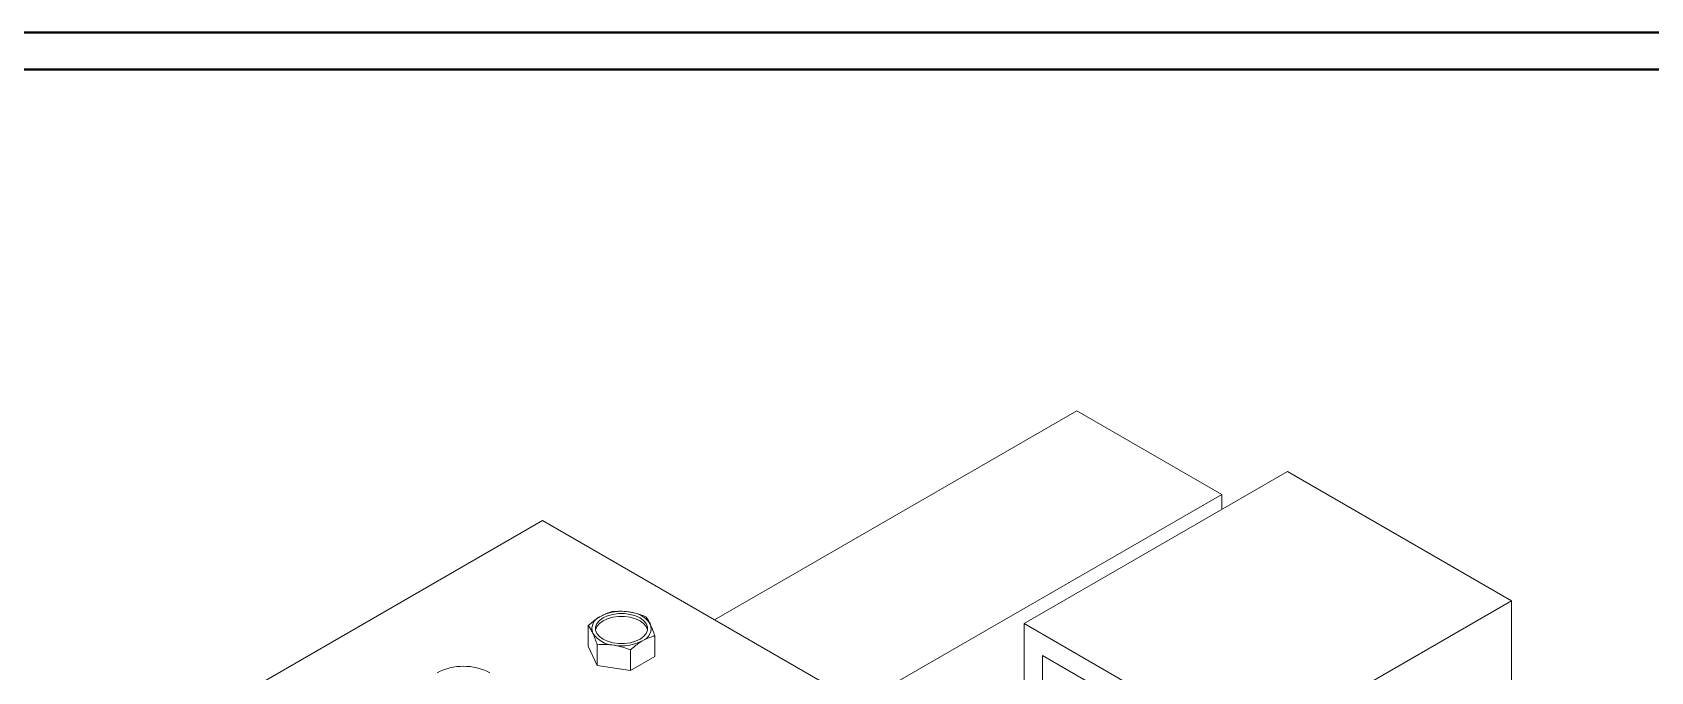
# Model space of a CAD drawing. Header units: millimetres. Extents: x 0 to 119, y 0 to 84.
# Drawn here: x 25.38 to 68.81, y 66.96 to 84.12 of the extents above; entities that cross this region are included whole.
import ezdxf

# ---------------------------------------------------------------- set-up
doc = ezdxf.new("R2010")
doc.units = ezdxf.units.MM

msp = doc.modelspace()

# ---------------------------------------------------------------- linework, layer by layer
at = {"color": 7, "linetype": 'Continuous', "lineweight": 40}
for p, q in [((0.008, 84.121), (118.908, 84.121)), ((2.508, 83.121), (117.908, 83.121))]:
    msp.add_line(p, q, dxfattribs=at)
at = {"color": 7, "linetype": 'Continuous', "lineweight": 15}
for p, q in [((53.414, 73.967), (43.689, 68.354)), ((57.303, 71.722), (53.414, 73.967)), ((59.071, 72.334), (51.999, 68.252)), ((65.081, 68.865), (59.071, 72.334)), ((47.561, 66.098), (57.303, 71.722)), ((57.303, 71.722), (57.303, 71.314)), ((39.075, 71.017), (25.64, 63.261)), ((47.561, 66.119), (39.075, 71.017)), ((58.01, 64.783), (65.081, 68.865)), ((65.081, 68.865), (65.081, 60.291)), ((40.304, 67.645), (40.304, 68.199)), ((51.999, 68.252), (51.999, 59.679)), ((51.999, 68.252), (58.01, 64.783)), ((42.089, 67.369), (42.089, 67.923)), ((40.304, 67.645), (40.543, 67.13)), ((40.543, 67.13), (40.543, 67.684)), ((41.436, 66.992), (41.436, 67.546)), ((41.436, 66.992), (42.089, 67.369)), ((57.515, 64.497), (52.494, 67.395)), ((52.494, 67.395), (52.494, 59.964)), ((40.543, 67.13), (41.436, 66.992))]:
    msp.add_line(p, q, dxfattribs=at)
at = {"color": 7, "linetype": 'Continuous', "lineweight": 15, "flags": 128}
for points in [[(40.5, 68.081), (40.501, 68.088), (40.536, 68.176), (40.604, 68.258), (40.702, 68.328), (40.824, 68.385), (40.965, 68.424), (41.118, 68.444), (41.275, 68.444), (41.428, 68.424), (41.569, 68.385), (41.692, 68.328), (41.789, 68.258), (41.857, 68.176), (41.892, 68.088), (41.893, 68.081)], [(41.692, 67.833), (41.569, 67.777), (41.428, 67.738), (41.275, 67.718), (41.118, 67.718), (40.965, 67.738), (40.824, 67.777), (40.702, 67.833), (40.604, 67.904), (40.536, 67.986), (40.501, 68.074), (40.501, 68.164), (40.536, 68.253), (40.604, 68.334), (40.702, 68.405), (40.824, 68.461), (40.965, 68.501), (41.118, 68.521), (41.275, 68.521), (41.428, 68.501), (41.569, 68.461), (41.692, 68.405), (41.789, 68.334), (41.857, 68.253), (41.892, 68.164), (41.892, 68.074), (41.857, 67.986), (41.789, 67.904), (41.692, 67.833)]]:
    msp.add_lwpolyline(points, dxfattribs=at)
at = {"color": 7, "linetype": 'Continuous', "lineweight": 15}
for centre, radius, start, end in [((40.755, 68.117), 0.352, 110.7427, 199.4605), ((41.195, 67.355), 1.228, 80.2288, 117.3572), ((41.36, 67.836), 0.73, 33.4386, 86.5667), ((41.638, 68.122), 0.352, 290.7417, 19.4612), ((41.033, 68.402), 0.73, 213.4395, 266.5659), ((41.198, 68.883), 1.228, 260.2291, 297.357), ((36.954, 65.571), 1.537, 62.6095, 117.3905)]:
    msp.add_arc(centre, radius, start, end, dxfattribs=at)
for points, knots in [([(40.631, 68.446), (40.601, 68.428), (40.491, 68.361), (40.383, 68.267), (40.304, 68.199)], [0, 0, 0, 0, 0.26863, 1, 1, 1, 1]), ([(40.304, 68.199), (40.324, 68.173), (40.363, 68.122), (40.403, 68.041), (40.424, 68)], [0, 0, 0, 0, 0.4954594, 1, 1, 1, 1]), ([(40.957, 68.576), (40.93, 68.569), (40.824, 68.542), (40.713, 68.487), (40.631, 68.446)], [0, 0, 0, 0, 0.257548, 1, 1, 1, 1]), ([(41.404, 68.565), (41.393, 68.567), (41.313, 68.579), (41.162, 68.589), (41.026, 68.58), (40.957, 68.576)], [0, 0, 0, 0, 0.0700857, 0.5307809, 1, 1, 1, 1]), ([(41.85, 68.438), (41.777, 68.465), (41.631, 68.521), (41.48, 68.55), (41.404, 68.565)], [0, 0, 0, 0, 0.495458, 1, 1, 1, 1]), ([(41.969, 68.239), (41.966, 68.245), (41.945, 68.29), (41.905, 68.365), (41.868, 68.413), (41.85, 68.438)], [0, 0, 0, 0, 0.070089, 0.530782, 1, 1, 1, 1]), ([(42.089, 67.923), (42.069, 67.981), (42.03, 68.098), (41.99, 68.192), (41.969, 68.239)], [0, 0, 0, 0, 0.49546, 1, 1, 1, 1]), ([(40.424, 68), (40.427, 67.993), (40.448, 67.947), (40.489, 67.847), (40.525, 67.738), (40.543, 67.684)], [0, 0, 0, 0, 0.070086, 0.530782, 1, 1, 1, 1]), ([(41.436, 67.546), (41.514, 67.614), (41.622, 67.708), (41.733, 67.775), (41.762, 67.793)], [0, 0, 0, 0, 0.73137, 1, 1, 1, 1]), ([(41.762, 67.793), (41.844, 67.833), (41.955, 67.889), (42.061, 67.916), (42.089, 67.923)], [0, 0, 0, 0, 0.742452, 1, 1, 1, 1]), ([(40.543, 67.684), (40.616, 67.689), (40.762, 67.699), (40.913, 67.682), (40.99, 67.673)], [0, 0, 0, 0, 0.495458, 1, 1, 1, 1]), ([(40.99, 67.673), (41, 67.671), (41.08, 67.658), (41.231, 67.622), (41.367, 67.571), (41.436, 67.546)], [0, 0, 0, 0, 0.070089, 0.530784, 1, 1, 1, 1])]:
    msp.add_open_spline(points, degree=3, knots=knots, dxfattribs=at)

doc.saveas('drawing.dxf')
